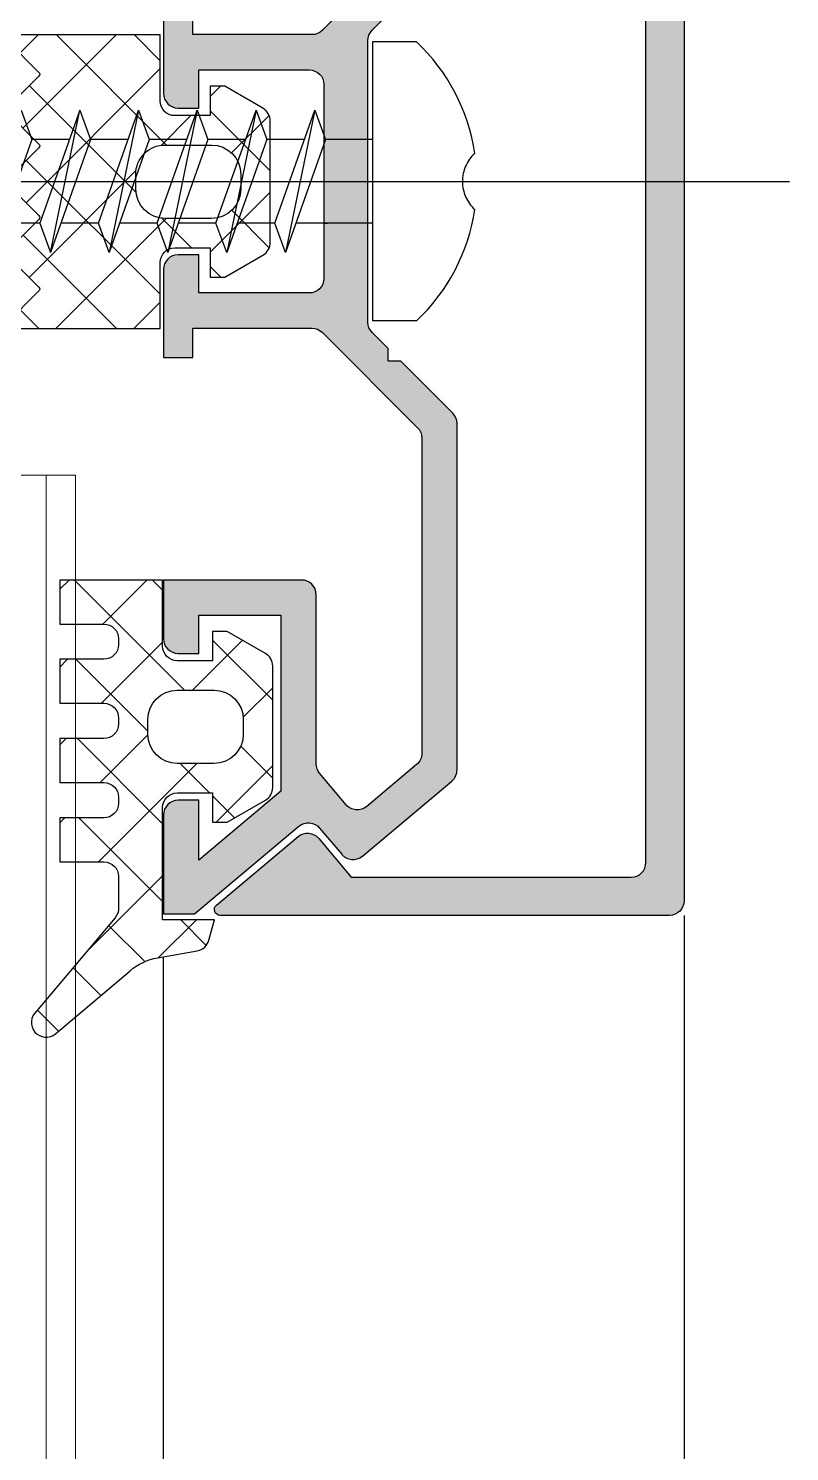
# Model space of a CAD drawing. Header units: millimetres. Extents: x 809 to 8159, y 33 to 4533.
# Drawn here: x 4981.595 to 4984.188, y 1815.806 to 1820.653 of the extents above; entities that cross this region are included whole.
import ezdxf

# ---------------------------------------------------------------- set-up
doc = ezdxf.new("R2010")
doc.units = ezdxf.units.MM
doc.linetypes.add('DASHDOT', pattern=[25.399999999999995, 12.7, -6.349999999999998, 0, -6.349999999999998])
for name, color, linetype in [('1', 3, 'Continuous'), ('11', 11, 'Continuous'), ('5', 11, 'Continuous'), ('EKSEN', 11, 'Continuous'), ('FITILLER', 240, 'Continuous'), ('GORUNUS-TARAMA', 11, 'Continuous')]:
    doc.layers.add(name, color=color, linetype=linetype)
doc.layers.add('cam', color=5, linetype='Continuous', lineweight=0)

# ---------------------------------------------------------------- blocks, each defined once
blk = doc.blocks.new('ajsdfxcvzx')
h = blk.add_hatch(color=256)
edge = h.paths.add_edge_path()
edge.add_line((36938.41109530687, -6772.619540212849), (36938.41109530687, -6773.219303842749))
edge.add_line((36938.41109530687, -6773.219303842749), (36938.13109530687, -6773.454251739478))
edge.add_line((36938.13109530687, -6773.454251739478), (36938.13109530687, -6773.249540212853))
edge.add_line((36938.13109530687, -6773.249540212853), (36938.06109530687, -6773.249540212853))
edge.add_arc((36938.06109530686, -6773.299540212853), 0.0499999999992724, 89.99999999166236, 179.9999999958312)
edge.add_line((36938.01109530687, -6773.299540212849), (36938.01109530687, -6773.636819638834))
edge.add_line((36938.01109530687, -6773.636819638834), (36938.11651920308, -6773.636819638834))
edge.add_line((36938.11651920308, -6773.636819638834), (36938.47244273638, -6773.338164333325))
edge.add_arc((36938.50458211685, -6773.376466555479), 0.04999999999382215, 39.999999995523126, 129.9999999950092, ccw=False)
edge.add_line((36938.54288433901, -6773.344327174998), (36938.61797956516, -6773.433822180536))
edge.add_arc((36938.65628178731, -6773.401682800051), 0.04999999999571219, 220.0000000040759, 310.0000000040759)
edge.add_line((36938.68842116779, -6773.439985022202), (36938.99323468735, -6773.184216110369))
edge.add_arc((36938.96109530685, -6773.145913888213), 0.05000000000924627, 310.0000000128304, 360.0000000104221)
edge.add_line((36939.01109530687, -6773.145913888204), (36939.01109530687, -6771.96637808006))
edge.add_arc((36938.96109530686, -6771.966378080063), 0.05000000000291038, 3.126612473883902e-09, 45.00000000221086)
edge.add_line((36938.99645064592, -6771.931022741001), (36938.81926987031, -6771.753841965385))
edge.add_line((36938.81926987031, -6771.753841965385), (36938.77684346344, -6771.753841965385))
edge.add_line((36938.77684346344, -6771.753841965385), (36938.77684346344, -6771.711415558513))
edge.add_line((36938.77684346344, -6771.711415558513), (36938.7218922047, -6771.656464299782))
edge.add_arc((36938.75724754376, -6771.621108960728), 0.04999999999653565, 179.9999999937468, 224.9999999955783, ccw=False)
edge.add_line((36938.70724754376, -6771.621108960722), (36938.70724754376, -6770.662530316955))
edge.add_arc((36938.75724754376, -6770.662530316949), 0.04999999999563443, 135.0000000044217, 180.0000000062532, ccw=False)
edge.add_line((36938.7218922047, -6770.627174977895), (36938.77684346344, -6770.572223719149))
edge.add_line((36938.77684346344, -6770.572223719149), (36938.77684346344, -6770.529797312278))
edge.add_line((36938.77684346344, -6770.529797312278), (36938.81926987031, -6770.529797312278))
edge.add_line((36938.81926987031, -6770.529797312278), (36938.99645064592, -6770.352616536669))
edge.add_arc((36938.96109530686, -6770.317261197607), 0.05000000000232364, 314.9999999977891, 359.9999999968734)
edge.add_line((36939.01109530687, -6770.31726119761), (36939.01109530687, -6769.137725389459))
edge.add_arc((36938.96109530688, -6769.137725389457), 0.04999999998835847, 359.9999999979156, 410.0000000009713)
edge.add_line((36938.99323468735, -6769.099423167308), (36938.68842116779, -6768.843654255468))
edge.add_arc((36938.65628178731, -6768.881956477622), 0.04999999999382215, 50.00000000499079, 140.000000004477)
edge.add_line((36938.61797956516, -6768.849817097142), (36938.54288433901, -6768.939312102679))
edge.add_arc((36938.50458211685, -6768.907172722198), 0.04999999999894745, 230.0000000049908, 320.00000000447693, ccw=False)
edge.add_line((36938.47244273638, -6768.945474944352), (36938.11651920308, -6768.646819638836))
edge.add_line((36938.11651920308, -6768.646819638836), (36938.01109530687, -6768.646819638836))
edge.add_line((36938.01109530687, -6768.646819638836), (36938.01109530687, -6768.984099064821))
edge.add_arc((36938.06109530687, -6768.984099064821), 0.05000000000291038, 180, 270)
edge.add_line((36938.06109530687, -6769.034099064824), (36938.13109530687, -6769.034099064824))
edge.add_line((36938.13109530687, -6769.034099064824), (36938.13109530687, -6768.829387538191))
edge.add_line((36938.13109530687, -6768.829387538191), (36938.41109530687, -6769.064335434929))
edge.add_line((36938.41109530687, -6769.064335434929), (36938.41109530687, -6769.664099064828))
edge.add_line((36938.41109530687, -6769.664099064828), (36938.13109530687, -6769.664099064828))
edge.add_line((36938.13109530687, -6769.664099064828), (36938.13109530687, -6769.534099064824))
edge.add_line((36938.13109530687, -6769.534099064824), (36938.06109530687, -6769.534099064824))
edge.add_arc((36938.06109530687, -6769.584099064827), 0.05000000000291038, 90, 180)
edge.add_line((36938.01109530687, -6769.584099064827), (36938.01109530687, -6769.784099064824))
edge.add_line((36938.01109530687, -6769.784099064824), (36938.48109530687, -6769.784099064824))
edge.add_arc((36938.48109530687, -6769.734099064821), 0.05000000000291038, 270, 360)
edge.add_line((36938.53109530687, -6769.734099064821), (36938.53109530687, -6769.158247095036))
edge.add_arc((36938.58109530688, -6769.158247095024), 0.05000000001018634, 140.0000000159939, 180.0000000135487, ccw=False)
edge.add_line((36938.54279308471, -6769.126107714545), (36938.63277038516, -6769.018876943474))
edge.add_arc((36938.67107260731, -6769.051016323961), 0.04999999999805064, 49.99999999221677, 139.9999999927306, ccw=False)
edge.add_line((36938.70321198781, -6769.012714101807), (36938.87323468735, -6769.155380086288))
edge.add_arc((36938.84109530687, -6769.193682308444), 0.04999999999591229, 7.295398063433822e-09, 50.00000000700061, ccw=False)
edge.add_line((36938.89109530687, -6769.193682308438), (36938.89109530687, -6770.267555570126))
edge.add_arc((36938.84109530687, -6770.267555570123), 0.05000000000291038, 314.99999999778913, 359.9999999968734, ccw=False)
edge.add_line((36938.87645064593, -6770.302910909186), (36938.55218657722, -6770.627174977895))
edge.add_arc((36938.51683123816, -6770.591819638837), 0.04999999999975119, 270, 315.0000000007369, ccw=False)
edge.add_line((36938.51683123816, -6770.641819638839), (36938.11109530686, -6770.641819638839))
edge.add_line((36938.11109530686, -6770.641819638839), (36938.11109530686, -6770.541819638833))
edge.add_line((36938.11109530686, -6770.541819638833), (36938.01109530687, -6770.541819638833))
edge.add_line((36938.01109530687, -6770.541819638833), (36938.01109530687, -6770.841819638836))
edge.add_arc((36938.06109530687, -6770.841819638836), 0.05000000000291038, 180, 270)
edge.add_line((36938.06109530687, -6770.891819638839), (36938.13109530687, -6770.891819638839))
edge.add_line((36938.13109530687, -6770.891819638839), (36938.13109530687, -6770.761819638834))
edge.add_line((36938.13109530687, -6770.761819638834), (36938.50724754376, -6770.761819638834))
edge.add_arc((36938.50724754376, -6770.811819638837), 0.05000000000291038, 0, 90, ccw=False)
edge.add_line((36938.55724754376, -6770.811819638837), (36938.55724754376, -6771.47181963884))
edge.add_arc((36938.50724754376, -6771.471819638837), 0.04999999999563443, 269.9999999916624, 359.99999999583116, ccw=False)
edge.add_line((36938.50724754376, -6771.521819638836), (36938.13109530687, -6771.521819638836))
edge.add_line((36938.13109530687, -6771.521819638836), (36938.13109530687, -6771.391819638839))
edge.add_line((36938.13109530687, -6771.391819638839), (36938.06109530687, -6771.391819638839))
edge.add_arc((36938.06109530687, -6771.441819638841), 0.05000000000291038, 90, 180)
edge.add_line((36938.01109530687, -6771.441819638841), (36938.01109530687, -6771.741819638837))
edge.add_line((36938.01109530687, -6771.741819638837), (36938.11109530686, -6771.741819638837))
edge.add_line((36938.11109530686, -6771.741819638837), (36938.11109530686, -6771.641819638839))
edge.add_line((36938.11109530686, -6771.641819638839), (36938.51683123816, -6771.641819638839))
edge.add_arc((36938.51683123816, -6771.691819638841), 0.05000000000200089, 44.99999999926308, 90, ccw=False)
edge.add_line((36938.55218657722, -6771.656464299782), (36938.87645064593, -6771.980728368491))
edge.add_arc((36938.84109530687, -6772.016083707554), 0.05000000000232364, 3.126615411019884e-09, 45.000000002210925, ccw=False)
edge.add_line((36938.89109530687, -6772.016083707551), (36938.89109530687, -6773.089956969225))
edge.add_arc((36938.84109530685, -6773.089956969226), 0.0500000000174623, -49.99999999319891, 1.042224084812915e-09, ccw=False)
edge.add_line((36938.87323468735, -6773.12825919139), (36938.70321198781, -6773.270925175862))
edge.add_arc((36938.67107260732, -6773.232622953705), 0.0500000000012859, 219.9999999987166, 309.99999999871653, ccw=False)
edge.add_line((36938.63277038516, -6773.264762334189), (36938.54279308471, -6773.157531563125))
edge.add_arc((36938.58109530686, -6773.125392182649), 0.04999999999602439, 179.9999999906202, 219.9999999915312, ccw=False)
edge.add_line((36938.53109530687, -6773.125392182641), (36938.53109530687, -6772.549540212849))
edge.add_arc((36938.48109530687, -6772.549540212853), 0.04999999999563443, 4.168816632451847e-09, 90.00000000833764)
edge.add_line((36938.48109530687, -6772.499540212853), (36938.01109530687, -6772.499540212853))
edge.add_line((36938.01109530687, -6772.499540212853), (36938.01109530687, -6772.69954021285))
edge.add_arc((36938.06109530687, -6772.69954021285), 0.05000000000291038, 180, 270)
edge.add_line((36938.06109530687, -6772.749540212853), (36938.13109530687, -6772.749540212853))
edge.add_line((36938.13109530687, -6772.749540212853), (36938.13109530687, -6772.619540212849))
edge.add_line((36938.13109530687, -6772.619540212849), (36938.41109530687, -6772.619540212849))
h = blk.add_hatch(color=256)
edge = h.paths.add_edge_path()
edge.add_arc((36939.60440307917, -6773.461819638835), 0.0499999999992724, 270.0000000083376, 360.0000000041688)
edge.add_line((36939.65440307918, -6773.461819638831), (36939.65440307918, -6768.821819638832))
edge.add_arc((36939.60440307918, -6768.821819638832), 0.04999999999563443, 0, 90)
edge.add_line((36939.60440307918, -6768.771819638836), (36938.65079202141, -6768.771819638836))
edge.add_line((36938.65079202141, -6768.771819638836), (36938.53980291818, -6768.904091301358))
edge.add_arc((36938.50150069602, -6768.871951920873), 0.0500000000012859, 230.0000000012835, 320.00000000128347, ccw=False)
edge.add_line((36938.46936131554, -6768.910254143031), (36938.19154732698, -6768.677140527694))
edge.add_arc((36938.20440307918, -6768.661819638835), 0.01999999999904089, 90, 229.9999999868575, ccw=False)
edge.add_line((36938.20440307918, -6768.641819638839), (36939.73440307918, -6768.641819638839))
edge.add_arc((36939.73440307918, -6768.691819638841), 0.05000000000291038, 0, 90, ccw=False)
edge.add_line((36939.78440307918, -6768.691819638841), (36939.78440307918, -6773.591819638836))
edge.add_arc((36939.73440307918, -6773.591819638836), 0.05000000000291038, -90, 0, ccw=False)
edge.add_line((36939.73440307918, -6773.641819638839), (36938.20440307918, -6773.641819638839))
edge.add_arc((36938.20440307918, -6773.621819638834), 0.02000000000407454, 129.9999999997442, 270, ccw=False)
edge.add_line((36938.19154732698, -6773.606498749969), (36938.46936131554, -6773.373385134646))
edge.add_arc((36938.50150069602, -6773.411687356804), 0.0500000000012859, 39.999999998716476, 129.9999999987166, ccw=False)
edge.add_line((36938.53980291818, -6773.379547976319), (36938.65079202141, -6773.511819638834))
edge.add_line((36938.65079202141, -6773.511819638834), (36939.60440307918, -6773.511819638834))
at = {"layer": 'FITILLER'}
h = blk.add_hatch(dxfattribs=at)
h.set_pattern_fill('NET', color=256, scale=1.499999999999999, angle=225, style=0)
h.set_pattern_definition([(224.9999999999999, (36956.32114801255, -6849.17392521032), (0.1325825214724777, -0.1325825214724776), []), (315, (36956.32114801255, -6849.17392521032), (0.1325825214724777, 0.1325825214724775), [])])
edge = h.paths.add_edge_path(flags=16)
edge.add_arc((36938.01653145128, -6771.117805794702), 0.09999999999854481, 89.99999999583122, 179.9999999958312, ccw=False)
edge.add_line((36938.01653145129, -6771.017805794703), (36938.17480535739, -6771.017805794703))
edge.add_arc((36938.17480535739, -6771.117805794698), 0.09999999999490683, 2.084391326206969e-09, 90, ccw=False)
edge.add_line((36938.27480535739, -6771.117805794695), (36938.27480535739, -6771.167805794697))
edge.add_arc((36938.17480535738, -6771.167805794701), 0.1000000000058208, -89.99999999583122, 2.084391326206969e-09, ccw=False)
edge.add_line((36938.17480535739, -6771.267805794703), (36938.01653145129, -6771.267805794703))
edge.add_arc((36938.01653145129, -6771.167805794697), 0.1000000000058208, 180, 270, ccw=False)
edge.add_line((36937.91653145128, -6771.167805794697), (36937.91653145128, -6771.117805794695))
edge = h.paths.add_edge_path()
edge.add_line((36937.99980535739, -6770.642805794703), (36937.48301095959, -6770.642805794703))
edge.add_arc((36937.48301095959, -6770.652805794698), 0.00999999999476131, 90.00000004168818, 225)
edge.add_line((36937.47593989178, -6770.65987686251), (36937.58672926995, -6770.770666240596))
edge.add_arc((36937.58041251702, -6770.776982993537), 0.008933237671067705, -44.99999998350091, 45.00000004949709, ccw=False)
edge.add_line((36937.58672926995, -6770.78329974647), (36937.47742184212, -6770.892607174375))
edge.add_arc((36937.48373859506, -6770.898923927309), 0.008933237671067705, 135.0000000164991, 225.0000000494971)
edge.add_line((36937.47742184213, -6770.905240680249), (36937.58672926995, -6771.01454810798))
edge.add_arc((36937.58041251702, -6771.020864860917), 0.008933237673640144, -44.999999999999886, 45, ccw=False)
edge.add_line((36937.58672926995, -6771.027181613854), (36937.47742184212, -6771.136489041766))
edge.add_arc((36937.48373859505, -6771.142805794696), 0.008933237663350385, 135, 225.0000000659962)
edge.add_line((36937.47742184213, -6771.149122547633), (36937.58672926995, -6771.258429975371))
edge.add_arc((36937.58041251702, -6771.264746728311), 0.008933237671067705, -44.99999998350091, 45.00000004949709, ccw=False)
edge.add_line((36937.58672926995, -6771.271063481245), (36937.47742184213, -6771.380370909143))
edge.add_arc((36937.48373859507, -6771.38668766208), 0.008933237673640144, 135, 225)
edge.add_line((36937.47742184213, -6771.393004415017), (36937.58672926995, -6771.502311842762))
edge.add_arc((36937.58041251702, -6771.508628595695), 0.008933237671067705, -45.00000004949709, 44.99999998350103, ccw=False)
edge.add_line((36937.58672926995, -6771.514945348636), (36937.47593989169, -6771.625734726882))
edge.add_arc((36937.48301095951, -6771.632805794698), 0.01000000000329441, 134.9999999815763, 270)
edge.add_line((36937.48301095951, -6771.642805794703), (36937.99980535739, -6771.642805794703))
edge.add_line((36937.99980535739, -6771.642805794703), (36937.99980535739, -6771.417805794697))
edge.add_arc((36938.04980535739, -6771.417805794694), 0.04999999999563443, 90, 180.0000000041688, ccw=False)
edge.add_line((36938.04980535739, -6771.367805794695), (36938.16980535739, -6771.367805794695))
edge.add_line((36938.16980535739, -6771.367805794695), (36938.16980535739, -6771.4678057947))
edge.add_line((36938.16980535739, -6771.4678057947), (36938.2198053574, -6771.4678057947))
edge.add_line((36938.2198053574, -6771.4678057947), (36938.34980535739, -6771.392750259705))
edge.add_arc((36938.3248053574, -6771.349448989514), 0.04999999999904314, 299.9999999929311, 359.9999999989578)
edge.add_line((36938.37480535739, -6771.349448989515), (36938.37480535739, -6770.936162599884))
edge.add_arc((36938.3248053574, -6770.936162599885), 0.04999999999563443, 1.042204158112962e-09, 60.00000000706893)
edge.add_line((36938.34980535739, -6770.892861329694), (36938.2198053574, -6770.817805794699))
edge.add_line((36938.2198053574, -6770.817805794699), (36938.16980535739, -6770.817805794699))
edge.add_line((36938.16980535739, -6770.817805794699), (36938.16980535739, -6770.917805794697))
edge.add_line((36938.16980535739, -6770.917805794697), (36938.04980535739, -6770.917805794697))
edge.add_arc((36938.04980535739, -6770.867805794698), 0.0499999999992724, 179.9999999958312, 270, ccw=False)
edge.add_line((36937.99980535739, -6770.867805794695), (36937.99980535739, -6770.642805794703))
h = blk.add_hatch(dxfattribs=at)
h.set_pattern_fill('NET', color=256, scale=1.499999999999999, angle=225, style=0)
h.set_pattern_definition([(135, (36952.42699035697, -6756.653707734904), (0.1325825214724777, 0.1325825214724776), []), (44.99999999999989, (36952.42699035697, -6756.653707734904), (0.1325825214724777, -0.1325825214724775), [])])
edge = h.paths.add_edge_path(flags=16)
edge.add_arc((36938.18300938047, -6773.024540212851), 0.1000000000058208, -89.99999999583122, 2.084391326206969e-09, ccw=False)
edge.add_line((36938.18300938048, -6773.124540212853), (36938.05800938048, -6773.124540212853))
edge.add_arc((36938.05800938049, -6773.024540212851), 0.1000000000021828, 179.9999999979156, 269.99999999583116, ccw=False)
edge.add_line((36937.95800938048, -6773.024540212848), (36937.95800938048, -6772.974540212845))
edge.add_arc((36938.05800938048, -6772.974540212848), 0.09999999999854481, 90, 179.9999999979156, ccw=False)
edge.add_line((36938.05800938048, -6772.874540212853), (36938.18300938048, -6772.874540212853))
edge.add_arc((36938.18300938048, -6772.974540212848), 0.09999999999490683, 2.084391326206969e-09, 90, ccw=False)
edge.add_line((36938.28300938048, -6772.974540212845), (36938.28300938048, -6773.024540212848))
edge = h.paths.add_edge_path()
edge.add_arc((36938.02622100649, -6773.983072061282), 0.1999999999955897, 100.00000000193268, 130.2331421581887, ccw=False)
edge.add_line((36937.99149137095, -6773.786110510684), (36938.12623857334, -6773.762350943331))
edge.add_arc((36938.11755616446, -6773.713110555683), 0.04999999999658742, 279.9999999960912, 344.9999999981983)
edge.add_line((36938.16585245576, -6773.726051507938), (36938.18440307918, -6773.656819638838))
edge.add_line((36938.18440307918, -6773.656819638838), (36938.00800938048, -6773.656819638838))
edge.add_line((36938.00800938048, -6773.656819638838), (36938.00800938048, -6773.274540212848))
edge.add_arc((36938.05800938048, -6773.274540212848), 0.05000000000291038, 90, 180, ccw=False)
edge.add_line((36938.05800938048, -6773.224540212845), (36938.17800938048, -6773.224540212845))
edge.add_line((36938.17800938048, -6773.224540212845), (36938.17800938048, -6773.32454021285))
edge.add_line((36938.17800938048, -6773.32454021285), (36938.22800938048, -6773.32454021285))
edge.add_line((36938.22800938048, -6773.32454021285), (36938.35800938048, -6773.249484677855))
edge.add_arc((36938.33300938048, -6773.206183407664), 0.05000000000268112, 300.0000000001517, 359.9999999989578)
edge.add_line((36938.38300938048, -6773.206183407665), (36938.38300938048, -6772.792897018035))
edge.add_arc((36938.33300938048, -6772.792897018036), 0.05000000000291038, 1.042204157961301e-09, 59.99999999984833)
edge.add_line((36938.35800938048, -6772.749595747844), (36938.22800938048, -6772.674540212849))
edge.add_line((36938.22800938048, -6772.674540212849), (36938.17800938048, -6772.674540212849))
edge.add_line((36938.17800938048, -6772.674540212849), (36938.17800938048, -6772.774540212848))
edge.add_line((36938.17800938048, -6772.774540212848), (36938.05800938048, -6772.774540212848))
edge.add_arc((36938.05800938048, -6772.724540212845), 0.05000000000291038, 180, 270, ccw=False)
edge.add_line((36938.00800938048, -6772.724540212845), (36938.00800938048, -6772.499540212853))
edge.add_line((36938.00800938048, -6772.499540212853), (36937.65800938048, -6772.499540212853))
edge.add_line((36937.65800938048, -6772.499540212853), (36937.65800938048, -6772.649540212848))
edge.add_line((36937.65800938048, -6772.649540212848), (36937.80800938048, -6772.649540212848))
edge.add_arc((36937.80800938048, -6772.699540212847), 0.0499999999992724, -4.168782652413938e-09, 90, ccw=False)
edge.add_line((36937.85800938048, -6772.69954021285), (36937.85800938048, -6772.719540212847))
edge.add_arc((36937.80800938049, -6772.719540212847), 0.04999999998835847, -90.00000000833762, 0, ccw=False)
edge.add_line((36937.80800938048, -6772.769540212843), (36937.65800938048, -6772.769540212843))
edge.add_line((36937.65800938048, -6772.769540212843), (36937.65800938048, -6772.919540212852))
edge.add_line((36937.65800938048, -6772.919540212852), (36937.80800938048, -6772.919540212852))
edge.add_arc((36937.80800938049, -6772.969540212847), 0.04999999999563443, 0, 90.00000000833762, ccw=False)
edge.add_line((36937.85800938048, -6772.969540212847), (36937.85800938048, -6772.989540212844))
edge.add_arc((36937.80800938048, -6772.989540212848), 0.04999999999563443, -90, 4.168782652413938e-09, ccw=False)
edge.add_line((36937.80800938048, -6773.039540212847), (36937.65800938048, -6773.039540212847))
edge.add_line((36937.65800938048, -6773.039540212847), (36937.65800938048, -6773.189540212848))
edge.add_line((36937.65800938048, -6773.189540212848), (36937.80800938048, -6773.189540212848))
edge.add_arc((36937.80800938049, -6773.239540212844), 0.04999999999563443, 0, 90.00000000833762, ccw=False)
edge.add_line((36937.85800938048, -6773.239540212844), (36937.85800938048, -6773.259540212848))
edge.add_arc((36937.80800938048, -6773.259540212852), 0.04999999999563443, -90, 4.168782652413938e-09, ccw=False)
edge.add_line((36937.80800938048, -6773.309540212851), (36937.65800938048, -6773.309540212851))
edge.add_line((36937.65800938048, -6773.309540212851), (36937.65800938048, -6773.459540212845))
edge.add_line((36937.65800938048, -6773.459540212845), (36937.80800938048, -6773.459540212845))
edge.add_arc((36937.80800938048, -6773.509540212845), 0.0499999999992724, -4.168782652413938e-09, 90, ccw=False)
edge.add_line((36937.85800938048, -6773.509540212848), (36937.85800938048, -6773.617701619803))
edge.add_arc((36937.80800938049, -6773.617701619808), 0.04999999998835847, -39.999999993696974, 5.211006737226853e-09, ccw=False)
edge.add_line((36937.84631160264, -6773.649841000281), (36937.57880033738, -6773.968648511711))
edge.add_arc((36937.61109530687, -6774.006819638837), 0.05000000000350376, 130.2331421591835, 310.2331421528183)
edge.add_line((36937.64339027635, -6774.044990765962), (36937.89704112855, -6773.830387552791))
at = {"elevation": -1.177744993313909e-10}
for points in [[(36938.87645064593, -6770.302910909186), (36938.55218657722, -6770.627174977895, -0.198912367379658), (36938.51683123816, -6770.641819638839), (36938.11109530686, -6770.641819638839), (36938.11109530686, -6770.541819638833)], [(36938.01109530687, -6770.541819638833), (36938.01109530687, -6770.841819638836, 0.4142135623730951), (36938.06109530687, -6770.891819638839), (36938.13109530687, -6770.891819638839), (36938.13109530687, -6770.761819638834), (36938.50724754376, -6770.761819638834, -0.4142135623730951), (36938.55724754376, -6770.811819638837), (36938.55724754376, -6771.47181963884, -0.4142135623730951), (36938.50724754376, -6771.521819638836), (36938.13109530687, -6771.521819638836), (36938.13109530687, -6771.391819638839), (36938.06109530687, -6771.391819638839, 0.4142135623730951), (36938.01109530687, -6771.441819638841), (36938.01109530687, -6771.741819638837), (36938.11109530686, -6771.741819638837), (36938.11109530686, -6771.641819638839), (36938.51683123816, -6771.641819638839, -0.198912367379658), (36938.55218657722, -6771.656464299782), (36938.87645064593, -6771.980728368491, -0.1989123673796371), (36938.89109530687, -6772.016083707551), (36938.89109530687, -6773.089956969225, -0.2216946626429332), (36938.87323468735, -6773.12825919139), (36938.70321198781, -6773.270925175862, -0.4142135623732124), (36938.63277038516, -6773.264762334189), (36938.54279308471, -6773.157531563125, -0.1763269807083682), (36938.53109530687, -6773.125392182641), (36938.53109530687, -6772.549540212849, 0.4142135623730951), (36938.48109530687, -6772.499540212853), (36938.01109530687, -6772.499540212853), (36938.01109530687, -6772.69954021285, 0.4142135623730951), (36938.06109530687, -6772.749540212853), (36938.13109530687, -6772.749540212853), (36938.13109530687, -6772.619540212849), (36938.41109530687, -6772.619540212849), (36938.41109530687, -6773.219303842749), (36938.13109530687, -6773.454251739478), (36938.13109530687, -6773.249540212853), (36938.06109530687, -6773.249540212853, 0.4142135623730951), (36938.01109530687, -6773.299540212849), (36938.01109530687, -6773.636819638834), (36938.11651920308, -6773.636819638834), (36938.47244273638, -6773.338164333325, -0.4142135623731674), (36938.54288433901, -6773.344327174998), (36938.61797956516, -6773.433822180536, 0.4142135623732124), (36938.68842116779, -6773.439985022202), (36938.99323468735, -6773.184216110369, 0.2216946626429264), (36939.01109530687, -6773.145913888204), (36939.01109530687, -6771.96637808006, 0.198912367379658), (36938.99645064592, -6771.931022741001), (36938.81926987031, -6771.753841965385), (36938.77684346344, -6771.753841965385), (36938.77684346344, -6771.711415558513), (36938.7218922047, -6771.656464299782, -0.198912367379658), (36938.70724754376, -6771.621108960722), (36938.70724754376, -6770.662530316955, -0.1989123673796624), (36938.7218922047, -6770.627174977895), (36938.77684346344, -6770.572223719149)]]:
    blk.add_lwpolyline(points, format="xyb", dxfattribs=at)
blk.add_lwpolyline([(36939.60440307918, -6773.511819638834, 0.4142135623730951), (36939.65440307918, -6773.461819638831), (36939.65440307918, -6768.821819638832, 0.4142135623730951), (36939.60440307918, -6768.771819638836), (36938.65079202141, -6768.771819638836), (36938.53980291818, -6768.904091301358, -0.4142135623731419), (36938.46936131554, -6768.910254143031), (36938.19154732698, -6768.677140527694, -0.7002075382095383), (36938.20440307918, -6768.641819638839), (36939.73440307918, -6768.641819638839, -0.4142135623730617), (36939.78440307918, -6768.691819638841), (36939.78440307918, -6773.591819638836, -0.4142135623730951), (36939.73440307918, -6773.641819638839), (36938.20440307918, -6773.641819638839, -0.7002075382097253), (36938.19154732698, -6773.606498749969), (36938.46936131554, -6773.373385134646, -0.414213562373189), (36938.53980291818, -6773.379547976319), (36938.65079202141, -6773.511819638834)], format="xyb", close=True, dxfattribs=at)
at = {"layer": '1', "linetype": 'DASHDOT', "ltscale": 10}
for p, q in [((36938.7231021271, -6770.666819638833), (36938.7231021271, -6771.616819638837)), ((36938.8731021271, -6770.666819638833), (36938.7231021271, -6770.666819638833)), ((36938.32626448625, -6770.89949517905), (36938.22625756633, -6771.38414409862)), ((36938.32626448625, -6770.89949517905), (36938.36266402831, -6770.999502098965)), ((36938.38987186408, -6771.284137178705), (36938.52627832607, -6770.89949517905)), ((36938.52627832607, -6770.89949517905), (36938.42627140616, -6771.38414409862)), ((36938.52627832607, -6770.89949517905), (36938.56267786813, -6770.999502098965)), ((36938.36266402831, -6770.999502098965), (36938.22625756633, -6771.38414409862)), ((36938.49081264595, -6770.999502098965), (36938.36266402831, -6770.999502098965)), ((36938.56267786813, -6770.999502098965), (36938.42627140616, -6771.38414409862)), ((36938.7231021271, -6770.999502098957), (36938.56267786813, -6770.999502098965)), ((36938.56474252603, -6770.999502098965), (36938.56267786813, -6770.999502098965)), ((36938.38987186408, -6771.284137178705), (36938.26172324645, -6771.284137178705)), ((36938.42627140616, -6771.38414409862), (36938.38987186408, -6771.284137178705)), ((36938.55561293071, -6771.284143568888), (36938.46173482011, -6771.284143568888)), ((36938.7231021271, -6771.284143568888), (36938.46173482011, -6771.284143568888)), ((36938.55603660664, -6771.284143568888), (36938.55561293071, -6771.284143568888)), ((36938.55603660664, -6771.284143568888), (36938.55561293071, -6771.284143568888)), ((36938.55561293071, -6771.284143568888), (36938.56960412484, -6771.284143568888)), ((36938.55561293071, -6771.284143568888), (36938.56960412484, -6771.284143568888)), ((36938.8731021271, -6771.616819638837), (36938.7231021271, -6771.616819638837))]:
    blk.add_line(p, q, dxfattribs=at)
for centre, radius, start, end in [((36938.42529724905, -6771.141819638839), 0.6528048780487974, 8.407229325155903, 46.6880219226024), ((36939.15911466622, -6771.141819638839), 0.1298408752463274, 132.6848736615273, 227.3151263384727), ((36938.42529724905, -6771.141819638839), 0.6528048780487974, 313.3119780773976, 351.5927706748441)]:
    blk.add_arc(centre, radius, start, end, dxfattribs=at)
at = {"layer": '11'}
for p, q in [((36937.52620912696, -6770.89949517905), (36937.56260866903, -6770.999502098965)), ((36937.72622296678, -6770.89949517905), (36937.58981650481, -6771.284137178705)), ((36937.62621604688, -6771.38414409862), (36937.72622296678, -6770.89949517905)), ((36937.72622296678, -6770.89949517905), (36937.76262250885, -6770.999502098965)), ((36937.78983034463, -6771.284137178705), (36937.9262368066, -6770.89949517905)), ((36937.9262368066, -6770.89949517905), (36937.82622988669, -6771.38414409862)), ((36937.9262368066, -6770.89949517905), (36937.96263634868, -6770.999502098965)), ((36937.98984418445, -6771.284137178705), (36938.12625064643, -6770.89949517905)), ((36938.12625064643, -6770.89949517905), (36938.02624372651, -6771.38414409862)), ((36938.12625064643, -6770.89949517905), (36938.16265018849, -6770.999502098965)), ((36938.18985802427, -6771.284137178705), (36938.32626448625, -6770.89949517905)), ((36937.56260866903, -6770.999502098965), (36937.42620220705, -6771.38414409862)), ((36937.69075728667, -6770.999502098965), (36937.56260866903, -6770.999502098965)), ((36937.76262250885, -6770.999502098965), (36937.62621604688, -6771.38414409862)), ((36937.89077112649, -6770.999502098965), (36937.76262250885, -6770.999502098965)), ((36937.96263634868, -6770.999502098965), (36937.82622988669, -6771.38414409862)), ((36938.09078496631, -6770.999502098965), (36937.96263634868, -6770.999502098965)), ((36938.16265018849, -6770.999502098965), (36938.02624372651, -6771.38414409862)), ((36938.29079880613, -6770.999502098965), (36938.16265018849, -6770.999502098965)), ((36937.58981650481, -6771.284137178705), (36937.46166788717, -6771.284137178705)), ((36937.58981650481, -6771.284137178705), (36937.62621604688, -6771.38414409862)), ((36937.78983034463, -6771.284137178705), (36937.66168172699, -6771.284137178705)), ((36937.82622988669, -6771.38414409862), (36937.78983034463, -6771.284137178705)), ((36937.98984418445, -6771.284137178705), (36937.86169556681, -6771.284137178705)), ((36938.02624372651, -6771.38414409862), (36937.98984418445, -6771.284137178705)), ((36938.18985802427, -6771.284137178705), (36938.06170940663, -6771.284137178705)), ((36938.22625756633, -6771.38414409862), (36938.18985802427, -6771.284137178705))]:
    blk.add_line(p, q, dxfattribs=at)
at = {"layer": '5'}
for p, q in [((36939.78440307918, -6773.641819638839), (36939.78440307918, -6859.236277683185)), ((36938.01109530687, -6951.298628691507), (36938.01109530687, -6773.782653807854))]:
    blk.add_line(p, q, dxfattribs=at)
at = {"layer": 'cam'}
for p, q in [((36937.71109530687, -6772.141819638839), (36937.11109530687, -6772.141819638839)), ((36937.61109530686, -6859.236277683185), (36937.61109530687, -6772.141819638839)), ((36937.71109530687, -6859.236277683185), (36937.71109530687, -6772.141819638839))]:
    blk.add_line(p, q, dxfattribs=at)
at = {"layer": 'EKSEN', "linetype": 'DASHDOT', "ltscale": 5}
blk.add_line((36927.14719863269, -6771.141819638839), (36940.14355405549, -6771.141819638839), dxfattribs=at)
at = {"layer": 'FITILLER', "elevation": -1.177744993313909e-10}
for points in [[(36937.47593989178, -6770.65987686251), (36937.58672926995, -6770.770666240596, -0.4142135623730951), (36937.58672926995, -6770.78329974647), (36937.47742184212, -6770.892607174375, 0.4142135623730951)], [(36937.47742184213, -6770.905240680249), (36937.58672926995, -6771.01454810798, -0.4142135623730951), (36937.58672926995, -6771.027181613854), (36937.47742184212, -6771.136489041766, 0.4142135623730951)], [(36937.47742184213, -6771.149122547633), (36937.58672926995, -6771.258429975371, -0.4142135623730951), (36937.58672926995, -6771.271063481245), (36937.47742184213, -6771.380370909143, 0.4142135623730951)], [(36937.47742184213, -6771.393004415017), (36937.58672926995, -6771.502311842762, -0.4142135623730951), (36937.58672926995, -6771.514945348636), (36937.47593989169, -6771.625734726882, 0.6681786379192964)], [(36937.48301095951, -6771.642805794703), (36937.99980535739, -6771.642805794703), (36937.99980535739, -6771.417805794697, -0.4142135623730951), (36938.04980535739, -6771.367805794695), (36938.16980535739, -6771.367805794695), (36938.16980535739, -6771.4678057947), (36938.2198053574, -6771.4678057947), (36938.34980535739, -6771.392750259705, 0.2679491924311166), (36938.37480535739, -6771.349448989515), (36938.37480535739, -6770.936162599884, 0.2679491924311237), (36938.34980535739, -6770.892861329694), (36938.2198053574, -6770.817805794699), (36938.16980535739, -6770.817805794699), (36938.16980535739, -6770.917805794697), (36938.04980535739, -6770.917805794697, -0.4142135623730951), (36937.99980535739, -6770.867805794695), (36937.99980535739, -6770.642805794703), (36937.48301095959, -6770.642805794703, 0.6681786380582106)]]:
    blk.add_lwpolyline(points, format="xyb", dxfattribs=at)
for points in [[(36937.91653145128, -6771.117805794695, -0.4142135623731117), (36938.01653145129, -6771.017805794703), (36938.17480535739, -6771.017805794703, -0.4142135623730904), (36938.27480535739, -6771.117805794695), (36938.27480535739, -6771.167805794697, -0.4142135623730951), (36938.17480535739, -6771.267805794703), (36938.01653145129, -6771.267805794703, -0.4142135623730951), (36937.91653145128, -6771.167805794697)], [(36937.89704112855, -6773.830387552791, -0.1326875429165003), (36937.99149137095, -6773.786110510684), (36938.12623857334, -6773.762350943331, 0.2914734195860864), (36938.16585245576, -6773.726051507938), (36938.18440307918, -6773.656819638838), (36938.00800938048, -6773.656819638838), (36938.00800938048, -6773.274540212848, -0.4142135623730951), (36938.05800938048, -6773.224540212845), (36938.17800938048, -6773.224540212845), (36938.17800938048, -6773.32454021285), (36938.22800938048, -6773.32454021285), (36938.35800938048, -6773.249484677855, 0.267949192431109), (36938.38300938048, -6773.206183407665), (36938.38300938048, -6772.792897018035, 0.2679491924311237), (36938.35800938048, -6772.749595747844), (36938.22800938048, -6772.674540212849), (36938.17800938048, -6772.674540212849), (36938.17800938048, -6772.774540212848), (36938.05800938048, -6772.774540212848, -0.4142135623730951), (36938.00800938048, -6772.724540212845), (36938.00800938048, -6772.499540212853), (36937.65800938048, -6772.499540212853), (36937.65800938048, -6772.649540212848), (36937.80800938048, -6772.649540212848, -0.4142135623730951), (36937.85800938048, -6772.69954021285), (36937.85800938048, -6772.719540212847, -0.4142135623730951), (36937.80800938048, -6772.769540212843), (36937.65800938048, -6772.769540212843), (36937.65800938048, -6772.919540212852), (36937.80800938048, -6772.919540212852, -0.4142135623730951), (36937.85800938048, -6772.969540212847), (36937.85800938048, -6772.989540212844, -0.4142135623730951), (36937.80800938048, -6773.039540212847), (36937.65800938048, -6773.039540212847), (36937.65800938048, -6773.189540212848), (36937.80800938048, -6773.189540212848, -0.4142135623730951), (36937.85800938048, -6773.239540212844), (36937.85800938048, -6773.259540212848, -0.4142135623730951), (36937.80800938048, -6773.309540212851), (36937.65800938048, -6773.309540212851), (36937.65800938048, -6773.459540212845), (36937.80800938048, -6773.459540212845, -0.4142135623730951), (36937.85800938048, -6773.509540212848), (36937.85800938048, -6773.617701619803, -0.1763269807084748), (36937.84631160264, -6773.649841000281), (36937.57880033738, -6773.968648511711, 1.000000000000021), (36937.64339027635, -6774.044990765962)], [(36938.28300938048, -6773.024540212848, -0.4142135623730951), (36938.18300938048, -6773.124540212853), (36938.05800938048, -6773.124540212853, -0.4142135623730951), (36937.95800938048, -6773.024540212848), (36937.95800938048, -6772.974540212845, -0.4142135623731117), (36938.05800938048, -6772.874540212853), (36938.18300938048, -6772.874540212853, -0.4142135623730951), (36938.28300938048, -6772.974540212845)]]:
    blk.add_lwpolyline(points, format="xyb", close=True, dxfattribs=at)

msp = doc.modelspace()

# ---------------------------------------------------------------- block references
at = {"layer": 'GORUNUS-TARAMA'}
msp.add_blockref('ajsdfxcvzx', (-31955.95567726321, 8591.274052643628), dxfattribs=at)

doc.saveas('drawing.dxf')
